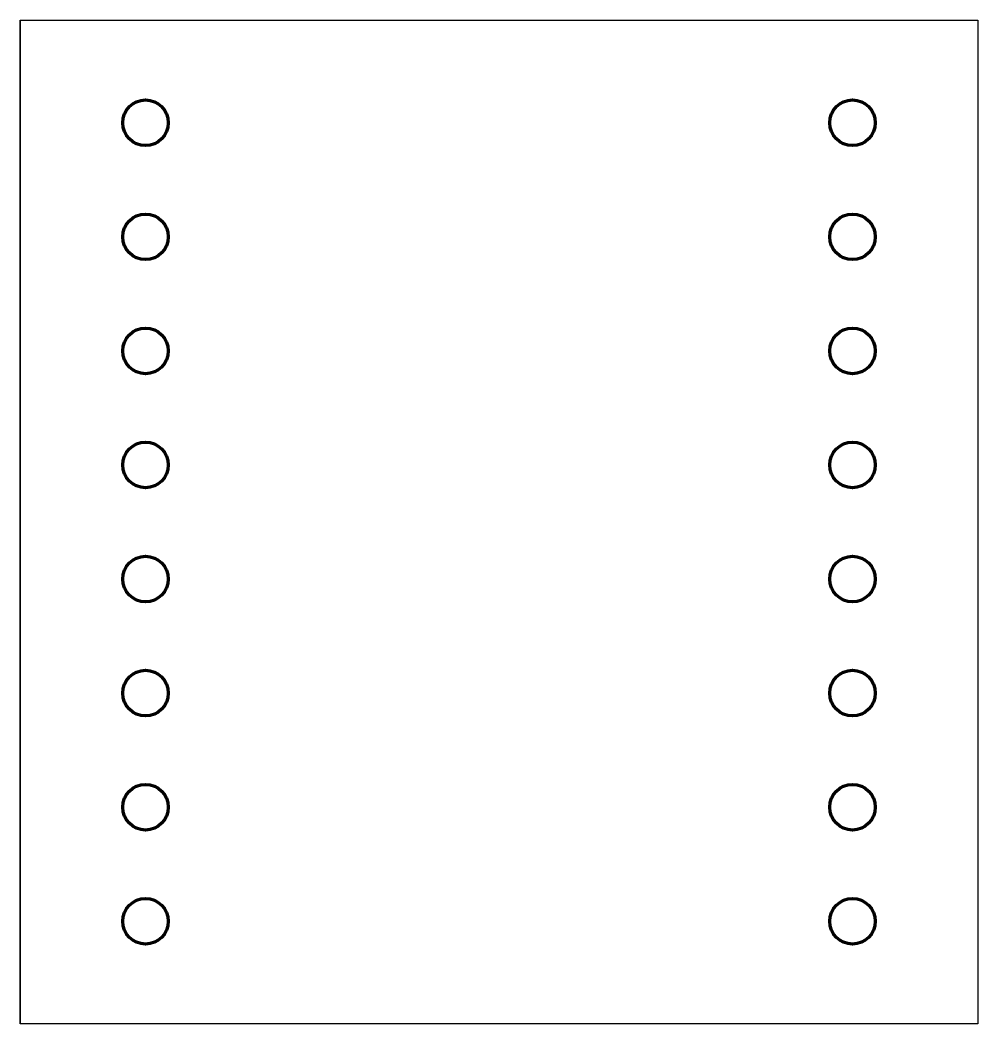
# Model space of a CAD drawing. Header units: millimetres. Extents: x 19 to 1226, y 10 to 488.
# Drawn here: x 434.08 to 455.08, y 116.86 to 138.86 of the extents above; entities that cross this region are included whole.
import ezdxf

# ---------------------------------------------------------------- set-up
doc = ezdxf.new("R2010")
doc.units = ezdxf.units.MM
doc.layers.add('placas', color=80, linetype='Continuous')
doc.layers.add('ribetes', color=10, linetype='Continuous', lineweight=100)

msp = doc.modelspace()

# ---------------------------------------------------------------- linework, layer by layer
msp.add_line((434.081, 138.861), (434.081, 116.861))
at = {"layer": 'placas'}
for p, q in [((434.081, 138.861), (455.081, 138.861)), ((434.081, 116.861), (434.081, 138.861)), ((455.081, 138.861), (455.081, 116.861)), ((455.081, 116.861), (434.081, 116.861))]:
    msp.add_line(p, q, dxfattribs=at)
at = {"layer": 'ribetes'}
for centre in [(436.831, 136.611), (452.331, 136.611), (436.831, 134.111), (452.331, 134.111), (436.831, 131.611), (452.331, 131.611), (436.831, 129.111), (452.331, 129.111), (436.831, 126.611), (452.331, 126.611), (436.831, 124.111), (452.331, 124.111), (436.831, 121.611), (452.331, 121.611), (436.831, 119.111), (452.331, 119.111)]:
    msp.add_circle(centre, 0.5, dxfattribs=at)

doc.saveas('drawing.dxf')
